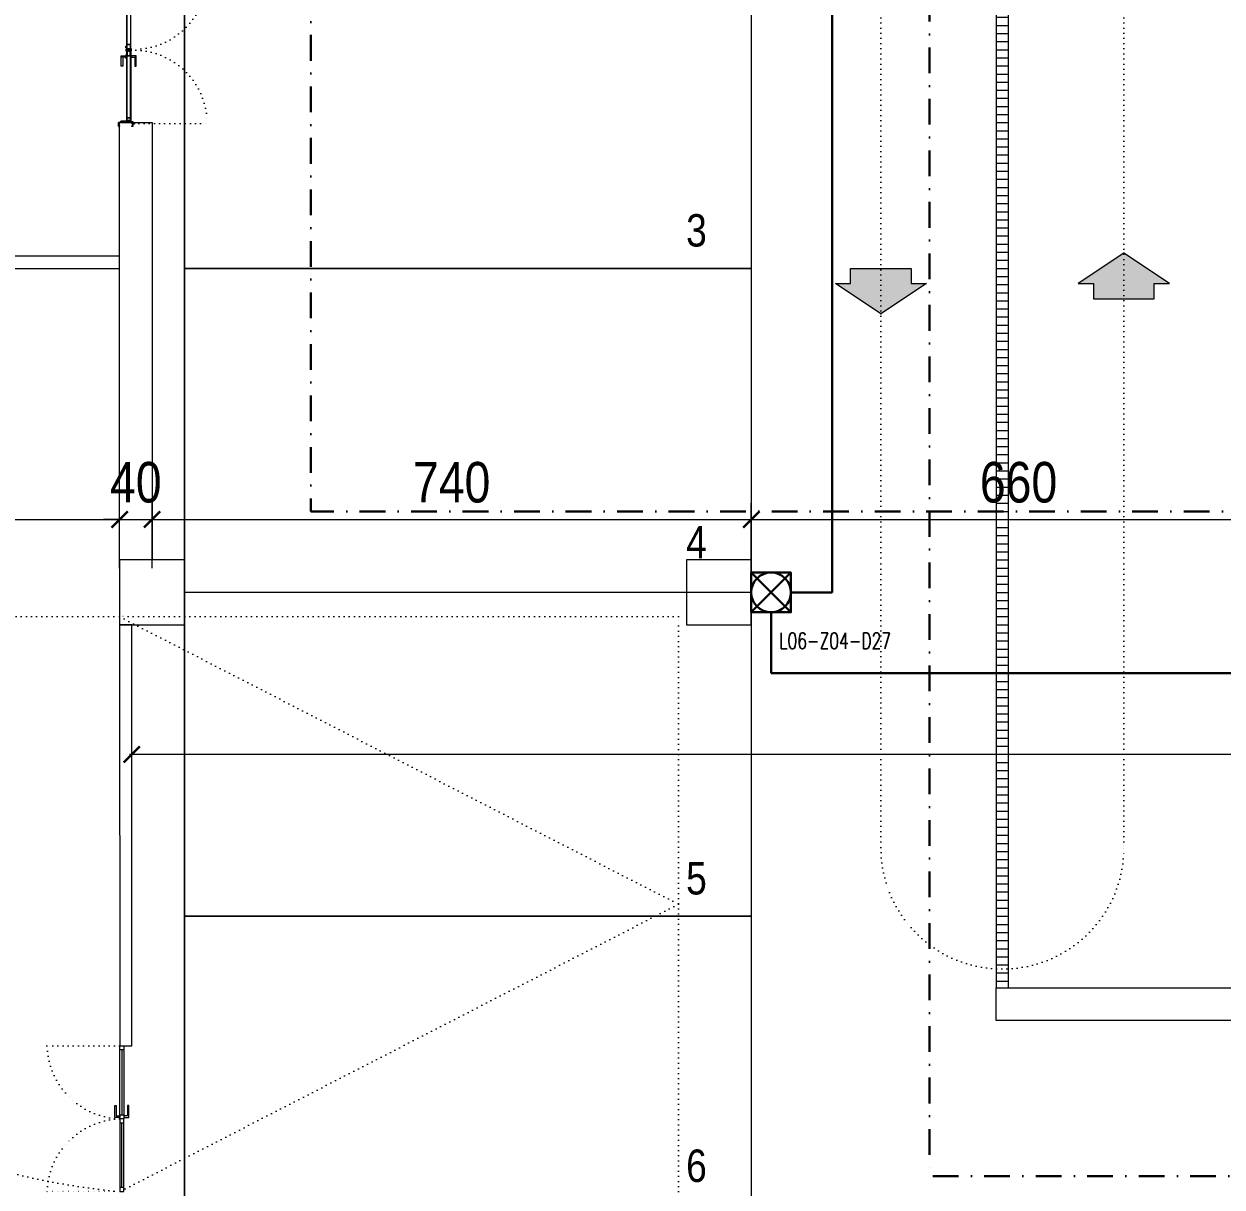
# Model space of a CAD drawing. Header units: metres. Extents: x -19121 to 152404, y -12107 to 29421.
# Drawn here: x 742 to 2221, y 106 to 1542 of the extents above; entities that cross this region are included whole.
import ezdxf
from ezdxf.enums import TextEntityAlignment as Align

# ---------------------------------------------------------------- set-up
doc = ezdxf.new("R2010")
doc.units = ezdxf.units.M
doc.header["$LTSCALE"] = 50
doc.header["$MEASUREMENT"] = 0
for name, pattern in [('DASHDOT', [25.4, 12.7, -6.35, 0, -6.35]), ('DOT2', [0.125, 0, -0.125]), ('HIDDEN', [0.375, 0.25, -0.125])]:
    doc.linetypes.add(name, pattern=pattern)
doc.layers.get('0').update_dxf_attribs({"color": 9, "lineweight": 9})
for name, color, linetype, lineweight in [('00', 9, 'Continuous', 9), ('01', 9, 'Continuous', 9), ('06B', 9, 'Continuous', 9), ('06C', 9, 'Continuous', 9), ('06D', 9, 'Continuous', 9), ('09', 9, 'Continuous', 9), ('10', 9, 'Continuous', 9), ('15', 9, 'Continuous', 9), ('20', 9, 'DOT2', 9), ('21', 9, 'Continuous', 9), ('25', 9, 'Continuous', 9), ('E-DEDEKTÖR NUMARALARI', 20, 'Continuous', 30), ('E-DUVAR TİPİ FLAŞÖR', 7, 'Continuous', 30), ('E-KABLO', 7, 'Continuous', 30)]:
    doc.layers.add(name, color=color, linetype=linetype, lineweight=lineweight)
doc.styles.add('E-YAZI', font='txttw.shx', dxfattribs={"height": 200})
doc.styles.add('MuuM_TEXT-STANDART', font='ARIALN.TTF')
doc.dimstyles.new('MuuM_DIM200', dxfattribs={"dimscale": 20, "dimtxt": 2, "dimasz": 1, "dimexe": 1, "dimexo": 1, "dimgap": 1, "dimtad": 1, "dimdec": 1, "dimrnd": 0.5, "dimdsep": 46, "dimtxsty": 'MuuM_TEXT-STANDART', "dimblk": 'ARCHTICK', "dimcen": 0, "dimdle": 0.15, "dimclrd": 256, "dimclre": 256, "dimclrt": 256, "dimadec": 0, "dimazin": 0, "dimtfac": 5, "dimtdec": 1, "dimtix": 1, "dimtmove": 2, "dimatfit": 3, "dimldrblk": 'DOT', "dimfxl": 3, "dimfxlon": 1, "dimtolj": 1, "dimlwd": -1, "dimlwe": -1, "dimarcsym": 0})

# ---------------------------------------------------------------- blocks, each defined once
blk = doc.blocks.new('100_DUVAR TİPİ FLAŞÖR 085')
at = {"layer": 'E-DUVAR TİPİ FLAŞÖR', "color": 4}
blk.add_line((-1.224, 2.448), (1.224, 0), dxfattribs=at)
blk.add_lwpolyline([(-1.224, 0), (-1.224, 2.448), (1.224, 2.448), (1.224, 0)], close=True, dxfattribs=at)
blk.add_lwpolyline([(1.224, 2.448), (-1.224, 0)], dxfattribs=at)
blk.add_circle((0, 1.224), 1.224, dxfattribs=at)
blk = doc.blocks.new('p-kolon_80x80')
blk.add_lwpolyline([(-40, -40), (40, -40), (40, 40), (-40, 40)], close=True)
blk = doc.blocks.new('2.bod.sitatik')
at = {"layer": '01'}
blk.add_lwpolyline([(860, -7750), (860, -7210), (900, -7210), (900, -7750)], close=True, dxfattribs=at)
for p in [(900, -7790), (1600, -7790)]:
    blk.add_blockref('p-kolon_80x80', p, dxfattribs=at)
blk = doc.blocks.new('p-işyeri')
at = {"color": 0, "const_width": 2}
blk.add_lwpolyline([(200, 0), (200, 700), (-200, 700), (-200, 0)], close=True, dxfattribs=at)
blk = doc.blocks.new('prf-scr2')
at = {"linetype": 'DOT2', "ltscale": 10}
blk.add_line((0, 0.2), (0, -1.1), dxfattribs=at)
for p, q in [((-0.1, -0.2), (0.1, -0.3)), ((0.1, -0.2), (-0.1, -0.2)), ((0.1, -0.3), (-0.1, -0.3)), ((-0.1, -0.3), (0.1, -0.4)), ((0.1, -0.4), (-0.1, -0.4)), ((0.1, -0.5), (-0.1, -0.4)), ((-0.1, -0.4), (0.1, -0.4)), ((0.1, -0.6), (-0.1, -0.5)), ((-0.1, -0.5), (0.1, -0.5)), ((-0.1, -0.6), (0.1, -0.7)), ((0.1, -0.6), (-0.1, -0.6)), ((-0.1, -0.6), (0.1, -0.6)), ((-0.1, -0.7), (0.1, -0.8)), ((0.1, -0.7), (-0.1, -0.7)), ((-0.1, -0.8), (0.1, -0.8)), ((0.1, -0.8), (-0.1, -0.8)), ((0.1, -0.2), (0, -0.1)), ((0, -0.2), (0.1, -0.2))]:
    blk.add_line(p, q)
blk.add_lwpolyline([(0.2, 0), (-0.2, 0), (-0.2, 0), (-0.1, -0.1), (0.1, -0.1), (0.2, 0), (0.2, 0)], close=True)
for points in [[(0.2, 0), (-0.2, 0)], [(-0.1, -0.1), (-0.1, -0.2), (-0.1, -0.2), (-0.1, -0.2), (-0.1, -0.2), (-0.1, -0.3), (-0.1, -0.3), (-0.1, -0.3), (-0.1, -0.3), (-0.1, -0.4), (-0.1, -0.4), (-0.1, -0.4), (-0.1, -0.4), (-0.1, -0.4), (-0.1, -0.5), (-0.1, -0.5), (-0.1, -0.5), (-0.1, -0.5), (-0.1, -0.5), (-0.1, -0.5), (-0.1, -0.6), (-0.1, -0.6), (-0.1, -0.6), (-0.1, -0.6), (-0.1, -0.6), (-0.1, -0.7), (-0.1, -0.7), (-0.1, -0.7), (-0.1, -0.7), (-0.1, -0.7), (-0.1, -0.8), (-0.1, -0.8), (-0.1, -0.8), (-0.1, -0.8), (0, -0.9), (0, -0.9), (0, -0.9), (0.1, -0.8), (0.1, -0.8), (0.1, -0.7), (0.1, -0.7), (0.1, -0.7), (0.1, -0.7), (0.1, -0.7), (0.1, -0.7), (0.1, -0.6), (0.1, -0.6), (0.1, -0.6), (0.1, -0.6), (0.1, -0.6), (0.1, -0.5), (0.1, -0.5), (0.1, -0.5), (0.1, -0.5), (0.1, -0.4), (0.1, -0.4), (0.1, -0.4), (0.1, -0.4), (0.1, -0.4), (0.1, -0.3), (0.1, -0.3), (0.1, -0.3), (0.1, -0.3), (0.1, -0.3), (0.1, -0.3), (0.1, -0.2), (0.1, -0.2), (0.1, -0.2), (0.1, -0.2), (0.1, -0.2), (0.1, -0.1)]]:
    blk.add_lwpolyline(points)
blk = doc.blocks.new('gr-p-barel kilitli kapı kolu')
at = {"flags": 128}
for points in [[(-0.9, 0.8), (-0.9, 4.9), (-11.7, 4.9), (-11.7, 6.7), (0.9, 6.7), (0.9, 0.8)], [(-0.8, 5), (0.8, 6.6)]]:
    blk.add_lwpolyline(points, dxfattribs=at)
blk.add_lwpolyline([(-2.75, 0), (-2.75, 0.7), (2.75, 0.7), (2.75, 0)])
blk.add_lwpolyline([(-1.3, 0.7), (1.3, 0.7), (1.3, 0.8), (-1.3, 0.8)], close=True)
blk = doc.blocks.new('p-de-02')
at = {"layer": '06C'}
blk.add_lwpolyline([(106.3, -16.6, 1), (106.3, -15.8), (104.3, -15.8), (104.3, -16.6), (106.4, -16.6)], format="xyb", dxfattribs=at)
blk.add_arc((106.3, -16.2), 0.5, 233.1301, 126.8699, dxfattribs=at)
at = {"layer": '09'}
for p, q in [((108.1, -16.7), (108.1, -16.6)), ((108.2, -16.7), (108.2, -16.6)), ((108.3, -16.6), (108.3, -16.7)), ((108.4, -16.7), (108.4, -16.6)), ((108.5, -16.6), (108.5, -16.7)), ((108.6, -16.7), (108.6, -16.6)), ((108.7, -16.6), (108.7, -16.7)), ((108.8, -16.6), (108.8, -16.7)), ((109.3, -21.9), (109.3, -21.7)), ((109.4, -21.7), (109.4, -21.9)), ((109.5, -21.9), (109.5, -21.7)), ((109.6, -21.7), (109.6, -21.9)), ((109.7, -21.9), (109.7, -21.7)), ((109.8, -21.7), (109.8, -21.9)), ((109.9, -21.9), (109.9, -21.7)), ((110, -21.9), (110, -21.7))]:
    blk.add_line(p, q, dxfattribs=at)
at = {"layer": '10'}
for points in [[(14.2, -6.8, -0.414214), (14.3, -6.7), (18.7, -6.7, -0.414214), (18.8, -6.8), (18.8, -14.1), (19, -14.1), (19, -6.8, 0.414214), (18.7, -6.5), (14.3, -6.5, 0.414214), (14, -6.8), (14, -7.7, 0.414214), (14.3, -8), (15.4, -8), (15.4, -7.8), (14.3, -7.8, -0.414214), (14.2, -7.7)], [(19, -9.7, -0.414214), (19.3, -9.4), (20.3, -9.4, -0.414214), (20.6, -9.7), (20.6, -16.1, -0.414214), (20.3, -16.4, -0.414214), (20, -16.1), (20, -15.2), (19, -15.2), (19, -24.2, -0.414214), (18.7, -24.5), (14.3, -24.5, -0.414214), (14, -24.2), (14, -23.3, -0.414214), (14.3, -23), (15.4, -23), (15.4, -23.2), (14.3, -23.2, 0.414214), (14.2, -23.3), (14.2, -24.2, 0.414214), (14.3, -24.3), (18.7, -24.3, 0.414214), (18.8, -24.2), (18.8, -15), (20.2, -15), (20.2, -16.1, 0.414214), (20.3, -16.2, 0.414214), (20.4, -16.1), (20.4, -9.7, 0.414214), (20.3, -9.6), (19.3, -9.6, 0.414214), (19.2, -9.7), (19.2, -10.6), (19, -10.6)], [(198.6, -9.7, 0.414214), (198.3, -9.4), (197.3, -9.4, 0.414214), (197, -9.7), (197, -16.1, 0.414214), (197.3, -16.4, 0.414214), (197.6, -16.1), (197.6, -15.2), (198.6, -15.2), (198.6, -24.2, 0.414214), (198.9, -24.5), (203.3, -24.5, 0.414214), (203.6, -24.2), (203.6, -23.3, 0.414214), (203.3, -23), (202.2, -23), (202.2, -23.2), (203.3, -23.2, -0.414214), (203.4, -23.3), (203.4, -24.2, -0.414214), (203.3, -24.3), (198.9, -24.3, -0.414214), (198.8, -24.2), (198.8, -15), (197.4, -15), (197.4, -16.1, -0.414214), (197.3, -16.2, -0.414214), (197.2, -16.1), (197.2, -9.7, -0.414214), (197.3, -9.6), (198.3, -9.6, -0.414214), (198.4, -9.7), (198.4, -10.6), (198.6, -10.6)], [(203.4, -6.8, 0.414214), (203.3, -6.7), (198.9, -6.7, 0.414214), (198.8, -6.8), (198.8, -14.1), (198.6, -14.1), (198.6, -6.8, -0.414214), (198.9, -6.5), (203.3, -6.5, -0.414214), (203.6, -6.8), (203.6, -7.7, -0.414214), (203.3, -8), (202.2, -8), (202.2, -7.8), (203.3, -7.8, 0.414214), (203.4, -7.7)], [(18.4, -25), (19.8, -24.4), (19.8, -21.5), (20, -21.5), (20, -24.5), (18.5, -25.2, -14.796002)], [(199.2, -25), (197.8, -24.4), (197.8, -21.5), (197.6, -21.5), (197.6, -24.5), (199.1, -25.2, 14.796002)]]:
    blk.add_lwpolyline(points, format="xyb", close=True, dxfattribs=at)
for points in [[(108.2, -20.1), (108.2, -18.1), (108.5, -18.1), (108.5, -17), (20.3, -17), (20.3, -18.1), (20.6, -18.1), (20.6, -20.1), (20.3, -20.1), (20.3, -18.3), (20, -18.3), (20, -16.7), (108.8, -16.7), (108.8, -18.3), (108.5, -18.3), (108.5, -20.1)], [(108.2, -18.1), (108.2, -20.1), (108.8, -20.1), (108.8, -21.7), (20, -21.7), (20, -20.1), (20.6, -20.1), (20.6, -18.1), (20.9, -18.1), (20.9, -20.3), (20.3, -20.3), (20.3, -21.4), (108.5, -21.4), (108.5, -20.3), (107.9, -20.3), (107.9, -18.1), (108.2, -18.1)], [(109.9, -20.1), (109.9, -18.1), (109.6, -18.1), (109.6, -17), (197.3, -17), (197.3, -18.1), (197, -18.1), (197, -20.1), (197.3, -20.1), (197.3, -18.3), (197.6, -18.3), (197.6, -16.7), (109.3, -16.7), (109.3, -18.3), (109.6, -18.3), (109.6, -20.1)], [(109.9, -18.1), (109.9, -20.1), (109.3, -20.1), (109.3, -21.7), (197.6, -21.7), (197.6, -20.1), (197, -20.1), (197, -18.1), (196.7, -18.1), (196.7, -20.3), (197.3, -20.3), (197.3, -21.4), (109.6, -21.4), (109.6, -20.3), (110.2, -20.3), (110.2, -18.1), (109.9, -18.1)]]:
    blk.add_lwpolyline(points, dxfattribs=at)
for points in [[(20.9, -17.2), (26.9, -17.2), (26.9, -21.2), (20.9, -21.2)], [(21.2, -17.5), (26.6, -17.5), (26.6, -20.9), (21.2, -20.9)], [(107.9, -17.2), (101.9, -17.2), (101.9, -21.2), (107.9, -21.2)], [(107.6, -17.5), (102.2, -17.5), (102.2, -20.9), (107.6, -20.9)], [(108.1, -22.4), (110, -22.4), (110, -21.9), (108.1, -21.9), (107.5, -21.9), (107.5, -22.4)], [(110, -16.1), (108.1, -16.1), (108.1, -16.6), (110.6, -16.6), (110.6, -16.6), (110.6, -16.1)], [(110.2, -17.2), (116.2, -17.2), (116.2, -21.2), (110.2, -21.2)], [(110.5, -17.5), (115.9, -17.5), (115.9, -20.9), (110.5, -20.9)], [(196.7, -17.2), (192.7, -17.2), (192.7, -21.2), (196.7, -21.2)], [(196.4, -17.5), (193, -17.5), (193, -20.9), (196.4, -20.9)]]:
    blk.add_lwpolyline(points, close=True, dxfattribs=at)
for centre in [(17.8, -25.5), (199.8, -25.5)]:
    blk.add_circle(centre, 0.55, dxfattribs=at)
at = {"layer": '20'}
for p, q in [((17.8, -25.5), (17.8, -116)), ((199.8, -25.5), (199.8, -116))]:
    blk.add_line(p, q, dxfattribs=at)
at = {"layer": '20', "linetype": 'HIDDEN'}
for points in [[(18.6, -24.3), (18.6, -23), (17.1, -23), (17.1, -24.3)], [(18.4, -25), (18.4, -23.2), (17.3, -23.2), (17.3, -25)], [(199, -24.3), (199, -23), (200.5, -23), (200.5, -24.3)], [(199.2, -25), (199.2, -23.2), (200.3, -23.2), (200.3, -25)]]:
    blk.add_lwpolyline(points, dxfattribs=at)
at = {"layer": '20'}
for centre, start, end in [((17.8, -25.5), 270, 2.4057), ((199.8, -25.5), 177.5943, 270)]:
    blk.add_arc(centre, 90.5, start, end, dxfattribs=at)
at = {"layer": '06B', "xscale": -1}
blk.add_blockref('gr-p-barel kilitli kapı kolu', (117.3, -16.7), dxfattribs=at)
at = {"layer": '06B', "rotation": 180}
blk.add_blockref('gr-p-barel kilitli kapı kolu', (117.3, -21.7), dxfattribs=at)
at = {"layer": '10', "xscale": -1, "rotation": 90}
for p in [(20.3, -19.2), (109.6, -19.2)]:
    blk.add_blockref('prf-scr2', p, dxfattribs=at)
at = {"layer": '10', "rotation": 270}
for p in [(108.5, -19.2), (197.3, -19.2)]:
    blk.add_blockref('prf-scr2', p, dxfattribs=at)
blk = doc.blocks.new('p-ızgara')
at = {"layer": '06D'}
h = blk.add_hatch(dxfattribs=at)
h.set_pattern_fill('_USER', color=252, scale=10, angle=180, style=0, pattern_type=0)
h.set_pattern_definition([(180, (-7e-12, -8630), (-1e-15, -10), [])])
h.paths.add_polyline_path([(1942.5, -4975), (1942.5, -8278.5), (1957.5, -8278.5), (1957.5, -4975)])
blk.add_lwpolyline([(1942.5, -4975), (1942.5, -8278.5), (1957.5, -8278.5), (1957.5, -4975)], close=True, dxfattribs=at)
blk = doc.blocks.new('_ArchTick')
at = {"color": 0, "linetype": 'ByBlock', "const_width": 0.15}
blk.add_lwpolyline([(-0.5, -0.5), (0.5, 0.5)], dxfattribs=at)
blk = doc.blocks.new('*D421')
at = {"layer": '25', "transparency": 16777216}
for p, q in [((40, -32440.8), (40, -32360.8)), ((860, -32440.8), (860, -32360.8)), ((37, -32380.8), (863, -32380.8))]:
    blk.add_line(p, q, dxfattribs=at)
at = {"layer": '25', "transparency": 16777216, "xscale": 20, "yscale": 20, "zscale": 20, "rotation": 180}
blk.add_blockref('_ArchTick', (40, -32380.8), dxfattribs=at)
at = {"layer": '25', "transparency": 16777216, "xscale": 20, "yscale": 20, "zscale": 20}
blk.add_blockref('_ArchTick', (860, -32380.8), dxfattribs=at)
at = {"layer": '25', "transparency": 16777216, "insert": (450, -32335.2), "char_height": 50, "attachment_point": 5, "style": 'MuuM_TEXT-STANDART'}
blk.add_mtext('\\A1;820', dxfattribs=at)
blk = doc.blocks.new('_Dot')
at = {"color": 0, "linetype": 'ByBlock', "lineweight": -2}
blk.add_line((-0.5, 0), (-1, 0), dxfattribs=at)
at = {"color": 0, "linetype": 'ByBlock', "const_width": 0.5}
blk.add_lwpolyline([(-0.25, 0, 1), (0.25, 0, 1)], format="xyb", close=True, dxfattribs=at)
blk = doc.blocks.new('*D422')
at = {"layer": '25', "transparency": 16777216}
for p, q in [((860, -32440.8), (860, -32360.8)), ((900, -32440.8), (900, -32360.8)), ((860, -32380.8), (840, -32380.8)), ((860, -32380.8), (900, -32380.8)), ((900, -32380.8), (920, -32380.8))]:
    blk.add_line(p, q, dxfattribs=at)
at = {"layer": '25', "transparency": 16777216, "xscale": 20, "yscale": 20, "zscale": 20}
blk.add_blockref('_ArchTick', (860, -32380.8), dxfattribs=at)
at = {"layer": '25', "transparency": 16777216, "xscale": 20, "yscale": 20, "zscale": 20, "rotation": 180}
blk.add_blockref('_ArchTick', (900, -32380.8), dxfattribs=at)
at = {"layer": '25', "transparency": 16777216, "insert": (880, -32335.2), "char_height": 50, "attachment_point": 5, "style": 'MuuM_TEXT-STANDART'}
blk.add_mtext('\\A1;40', dxfattribs=at)
blk = doc.blocks.new('*D423')
at = {"layer": '25', "transparency": 16777216}
for p, q in [((900, -32440.8), (900, -32360.8)), ((1640, -32440.8), (1640, -32360.8)), ((897, -32380.8), (1643, -32380.8))]:
    blk.add_line(p, q, dxfattribs=at)
at = {"layer": '25', "transparency": 16777216, "xscale": 20, "yscale": 20, "zscale": 20, "rotation": 180}
blk.add_blockref('_ArchTick', (900, -32380.8), dxfattribs=at)
at = {"layer": '25', "transparency": 16777216, "xscale": 20, "yscale": 20, "zscale": 20}
blk.add_blockref('_ArchTick', (1640, -32380.8), dxfattribs=at)
at = {"layer": '25', "transparency": 16777216, "insert": (1270, -32335.2), "char_height": 50, "attachment_point": 5, "style": 'MuuM_TEXT-STANDART'}
blk.add_mtext('\\A1;740', dxfattribs=at)
blk = doc.blocks.new('*D424')
at = {"layer": '25', "transparency": 16777216}
for p, q in [((1640, -32440.8), (1640, -32360.8)), ((2300, -32440.8), (2300, -32360.8)), ((1637, -32380.8), (2303, -32380.8))]:
    blk.add_line(p, q, dxfattribs=at)
at = {"layer": '25', "transparency": 16777216, "xscale": 20, "yscale": 20, "zscale": 20, "rotation": 180}
blk.add_blockref('_ArchTick', (1640, -32380.8), dxfattribs=at)
at = {"layer": '25', "transparency": 16777216, "xscale": 20, "yscale": 20, "zscale": 20}
blk.add_blockref('_ArchTick', (2300, -32380.8), dxfattribs=at)
at = {"layer": '25', "transparency": 16777216, "insert": (1970, -32335.2), "char_height": 50, "attachment_point": 5, "style": 'MuuM_TEXT-STANDART'}
blk.add_mtext('\\A1;660', dxfattribs=at)
blk = doc.blocks.new('*D436')
at = {"layer": '25', "transparency": 16777216}
for p, q in [((875, -32730.8), (875, -32650.8)), ((4425, -32730.8), (4425, -32650.8)), ((872, -32670.8), (4428, -32670.8))]:
    blk.add_line(p, q, dxfattribs=at)
at = {"layer": '25', "transparency": 16777216, "xscale": 20, "yscale": 20, "zscale": 20, "rotation": 180}
blk.add_blockref('_ArchTick', (875, -32670.8), dxfattribs=at)
at = {"layer": '25', "transparency": 16777216, "xscale": 20, "yscale": 20, "zscale": 20}
blk.add_blockref('_ArchTick', (4425, -32670.8), dxfattribs=at)
at = {"layer": '25', "transparency": 16777216, "insert": (2650, -32625.3), "char_height": 50, "attachment_point": 5, "style": 'MuuM_TEXT-STANDART'}
blk.add_mtext('\\A1;3550', dxfattribs=at)
blk = doc.blocks.new('0_arrow1')
blk.add_hatch(color=254).paths.add_polyline_path([(0, 0), (-22.5, -15), (-15, -15), (-15, -22.5), (15, -22.5), (15, -15), (22.5, -15)])
at = {"linetype": 'ByBlock', "lineweight": -2}
blk.add_lwpolyline([(15, -22.5), (-15, -22.5), (-15, -15), (-22.5, -15), (0, 0), (22.5, -15), (15, -15)], close=True, dxfattribs=at)
blk.add_point((0, 0))
blk = doc.blocks.new('p-al-01_a')
at = {"layer": '06B'}
for points in [[(-5, -88.6), (-11.2, -88.6), (-11.2, -73.6), (-9.4, -73.6), (-9.4, -86.4), (-9.4, -86.4), (-5, -86.4), (-5, -88.6)], [(0, -88.6), (6.2, -88.6), (6.2, -73.6), (4.4, -73.6), (4.4, -86.4), (4.4, -86.4), (0, -86.4), (0, -88.6)]]:
    blk.add_lwpolyline(points, dxfattribs=at)
at = {"layer": '06D'}
for p, q in [((-5, -86.9), (-5, -5)), ((0, -5), (0, -86.9)), ((-5, -93.1), (-5, -175)), ((0, -175), (0, -93.1))]:
    blk.add_line(p, q, dxfattribs=at)
at = {"layer": '10'}
for points in [[(-5, 0), (0, 0), (0, -5), (-5, -5)], [(-5, -85), (0, -85), (0, -90), (-5, -90)], [(-5, -95), (0, -95), (0, -90), (-5, -90)], [(-5, -180), (0, -180), (0, -175), (-5, -175)]]:
    blk.add_lwpolyline(points, close=True, dxfattribs=at)
at = {"layer": '15'}
for points in [[(-2.5, -5), (-2.5, -85)], [(-2.5, -175), (-2.5, -95)]]:
    blk.add_lwpolyline(points, dxfattribs=at)
at = {"layer": '20'}
for points in [[(-5.3, 0), (-94.9, 0)], [(-5.3, -180), (-94.9, -180)], [(-5, -180), (-94.9, -180)]]:
    blk.add_lwpolyline(points, dxfattribs=at)
for centre, start, end in [((-1.5, 3.4), 182.0745, 267.6937), ((-1.5, -183.4), 92.3063, 177.9255)]:
    blk.add_arc(centre, 93.5, start, end, dxfattribs=at)
blk = doc.blocks.new('2.bod.Mimari')
at = {"layer": '00'}
for points in [[(40, -7375), (40, -7390), (860, -7390), (860, -7375)], [(860, -7830), (860.25, -8350), (875.25, -8350), (875, -7830)]]:
    blk.add_lwpolyline(points, close=True, dxfattribs=at)
at = {"layer": '06D', "linetype": 'DOT2'}
for points in [[(1800, -4350), (1800, -7755), (1800, -8105)], [(2100, -4350), (2100, -7755), (2100, -8105)]]:
    blk.add_lwpolyline(points, dxfattribs=at)
for points in [[(1550, -8530), (1550, -7820), (860, -7820), (1550, -8175), (860, -8530, -0.317932), (40, -7820), (860, -7820)], [(1800, -8105, 1), (2100, -8105, 1)]]:
    blk.add_lwpolyline(points, format="xyb", dxfattribs=at)
at = {"layer": '06D'}
blk.add_lwpolyline([(1942.5, -8278.51), (8760, -8278.51), (8760, -8733.51), (8720, -8733.51), (8720, -8318.51), (1942.5, -8318.51), (1942.5, -8278.51)], dxfattribs=at)
blk.add_blockref('p-al-01_a', (865.25, -8350))
blk.add_blockref('p-ızgara', (0, 0), dxfattribs=at)
at = {"layer": '06D', "color": 89, "linetype": 'HIDDEN', "true_color": 0x2e4d23, "rotation": 90}
for p in [(1640, -7190), (1640, -7590), (1640, -7990), (1640, -8390)]:
    blk.add_blockref('p-işyeri', p, dxfattribs=at)
at = {"layer": '06D', "xscale": -2.5, "yscale": 2.5, "zscale": 2.5}
blk.add_blockref('0_arrow1', (2100, -7371.25), dxfattribs=at)
at = {"layer": '06D', "xscale": 2.5, "yscale": 2.5, "zscale": 2.5, "rotation": 180}
blk.add_blockref('0_arrow1', (1800, -7446.25), dxfattribs=at)
at = {"layer": '10', "xscale": -1, "rotation": 90}
blk.add_blockref('p-de-02', (852, -7011.2), dxfattribs=at)
at = {"layer": '21', "style": 'MuuM_TEXT-STANDART'}
for s, p in [('3', (1585, -7375)), ('4', (1585, -7760)), ('5', (1585, -8175)), ('6', (1585, -8530))]:
    blk.add_text(s, height=40, dxfattribs=at).set_placement(p, align=Align.BOTTOM_RIGHT)
at = {"layer": '25'}
for base, p1, p2, picture, middle in [((860, -7699.98), (40.01, -7959.39), (860, -7794.89), '*D421', (450, -7654.45)), ((900, -7699.98), (860, -7959.39), (900, -7889.37), '*D422', (880, -7654.45)), ((1640, -7699.98), (900, -7959.39), (1640, -7889.37), '*D423', (1270, -7654.45)), ((2300, -7699.98), (1640, -7959.4), (2300, -7889.37), '*D424', (1970, -7654.45)), ((4425, -7990), (875, -8249.42), (4425, -8179.39), '*D436', (2650, -7944.47))]:
    dim = blk.add_linear_dim(base=base, p1=p1, p2=p2, dimstyle='MuuM_DIM200', override={"dimtxt": 2.5}, dxfattribs=at)
    dim.commit()
    dim.dimension.update_dxf_attribs({"geometry": picture, "text_midpoint": middle, "insert": (0, 24680.79)})

msp = doc.modelspace()

# ---------------------------------------------------------------- linework, layer by layer
at = {"layer": 'E-KABLO', "color": 5, "linetype": 'Continuous', "ltscale": 0.05}
for p, q in [((1740, 3240), (1740, 839.92)), ((1688.88, 839.92), (1740, 839.92)), ((1664.4, 815.44), (1664.4, 740)), ((3102.29, 740), (1664.4, 740))]:
    msp.add_line(p, q, dxfattribs=at)
at = {"layer": 'E-KABLO', "color": 6, "linetype": 'DASHDOT', "ltscale": 0.05}
for p in [(1096, 2418.6), (2523.69, 940)]:
    msp.add_line(p, (1096, 940), dxfattribs=at)
at = {"layer": 'E-KABLO', "color": 3, "linetype": 'DASHDOT', "ltscale": 0.05}
for p in [(1860, 1640), (2277.36, 119.22)]:
    msp.add_line(p, (1860, 119.22), dxfattribs=at)

# ---------------------------------------------------------------- block references
for name in ['2.bod.sitatik', '2.bod.Mimari']:
    msp.add_blockref(name, (0, 8630))
at = {"layer": 'E-DUVAR TİPİ FLAŞÖR', "xscale": 20, "yscale": 20, "zscale": 20}
msp.add_blockref('100_DUVAR TİPİ FLAŞÖR 085', (1664.4, 815.44), dxfattribs=at)

# ---------------------------------------------------------------- texts
at = {"layer": 'E-DEDEKTÖR NUMARALARI', "style": 'E-YAZI', "width": 0.7}
msp.add_text('L06-Z04-D27', height=20, dxfattribs=at).set_placement((1674.52, 770.15))

doc.saveas('drawing.dxf')
